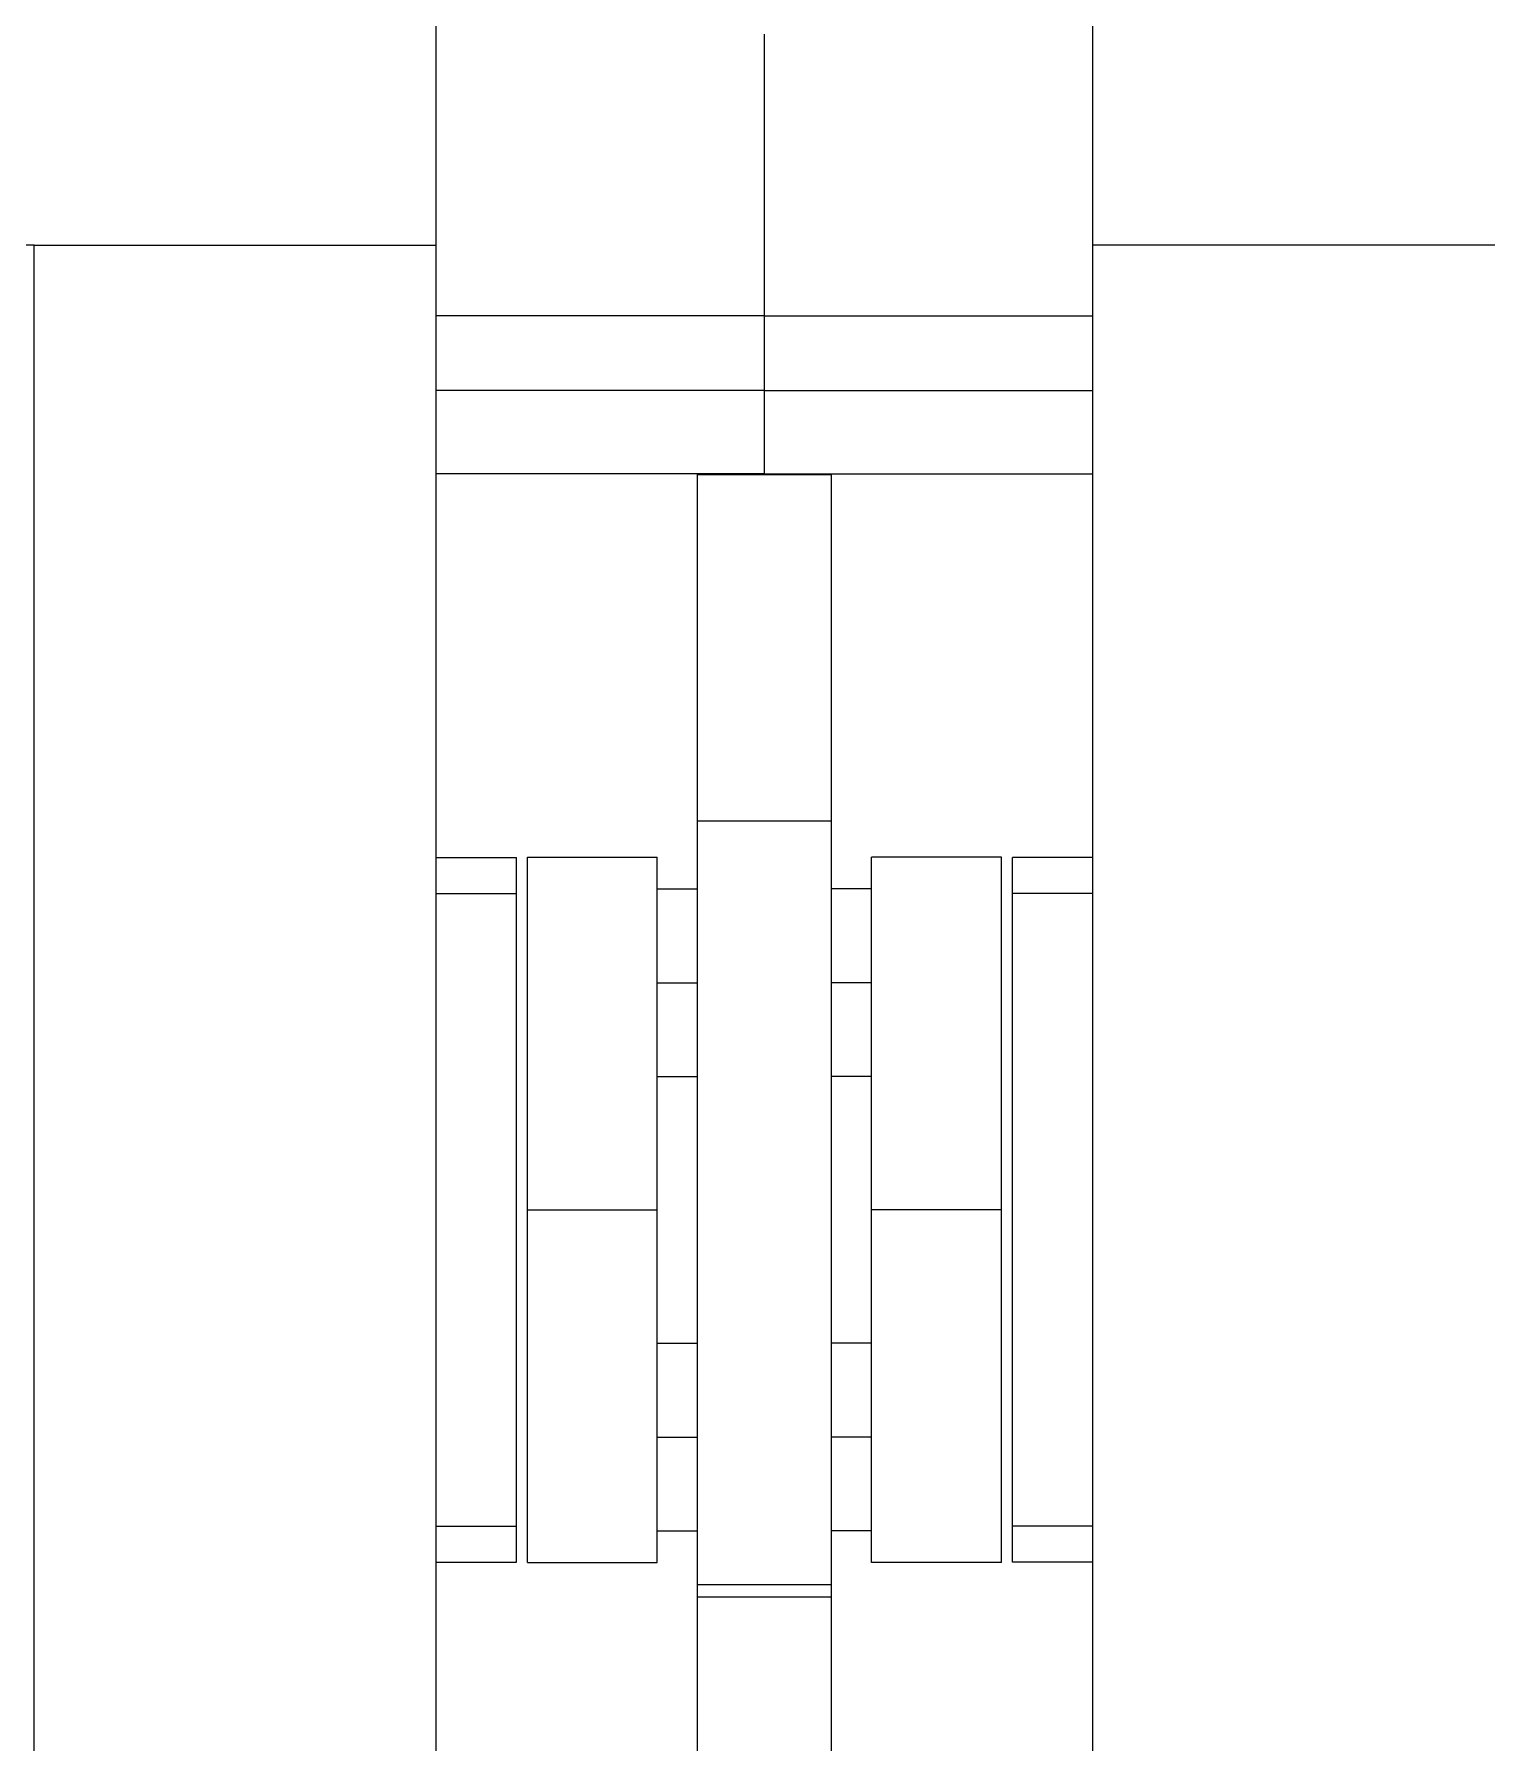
# Model space of a CAD drawing. Header units: millimetres. Extents: x -46169 to 237885, y -84465 to 18123.
# Drawn here: x 115485.2 to 115594.2, y -80615.1 to -80487.6 of the extents above; entities that cross this region are included whole.
import ezdxf

# ---------------------------------------------------------------- set-up
doc = ezdxf.new("R2010")
doc.units = ezdxf.units.MM
doc.header["$MEASUREMENT"] = 0
doc.linetypes.add('Wipeout_Contour', pattern=[1000, 0, -1000])
doc.layers.add('New_A-20-M_Floor_Slab', color=7, linetype='Continuous')
doc.layers.add('New_A-35-M_FFE_Fixed', color=7, linetype='Continuous')
doc.layers.add('New_A-35-M_FFE_Fixed_Pen_No__1', color=7, linetype='Continuous', lineweight=13)

# ---------------------------------------------------------------- blocks, each defined once
blk = doc.blocks.new('Section Elem_7_2', base_point=(64459.15, -84332.61))
at = {"color": 254, "linetype": 'Wipeout_Contour', "lineweight": 0, "ltscale": 2253575.87765251}
blk.add_wipeout([(115534.73, -80520.4), (115515.23, -80520.4), (115515.23, -80549.04), (115521.23, -80549.04), (115521.23, -80601.62), (115515.23, -80601.62), (115515.23, -80615.11), (115534.73, -80615.11), (115534.73, -80599.29), (115531.73, -80599.29), (115531.73, -80601.65), (115522.05, -80601.65), (115522.05, -80549.01), (115531.73, -80549.01), (115531.73, -80551.38), (115534.73, -80551.38)], dxfattribs=at).dxf.layer = 'New_A-20-M_Floor_Slab'
at = {"color": 254, "linetype": 'Wipeout_Contour', "lineweight": 0, "ltscale": 563465.226119}
blk.add_wipeout([(115547.73, -80565.38), (115544.73, -80565.38), (115544.73, -80585.29), (115547.73, -80585.29)], dxfattribs=at).dxf.layer = 'New_A-20-M_Floor_Slab'
at = {"color": 254, "linetype": 'Wipeout_Contour', "lineweight": 0, "ltscale": 2253941.824913142}
blk.add_wipeout([(115544.73, -80520.4), (115544.73, -80551.38), (115547.73, -80551.38), (115547.73, -80549.01), (115557.42, -80549.01), (115557.42, -80601.65), (115547.73, -80601.65), (115547.73, -80599.29), (115544.73, -80599.29), (115544.73, -80615.11), (115564.23, -80615.11), (115564.23, -80601.62), (115558.23, -80601.62), (115558.23, -80549.04), (115564.23, -80549.04), (115564.23, -80520.4)], dxfattribs=at).dxf.layer = 'New_A-20-M_Floor_Slab'
at = {"color": 254, "linetype": 'Wipeout_Contour', "lineweight": 0, "ltscale": 563422.573895}
blk.add_wipeout([(115534.73, -80565.38), (115531.73, -80565.38), (115531.73, -80585.29), (115534.73, -80585.29)], dxfattribs=at).dxf.layer = 'New_A-20-M_Floor_Slab'
blk = doc.blocks.new('Section Elem_14_2', base_point=(64459.15, -84332.61))
at = {"color": 254, "linetype": 'Wipeout_Contour', "lineweight": 0, "ltscale": 704147.606585}
blk.add_wipeout([(115534.73, -80520.48), (115544.73, -80520.48), (115544.73, -80520.4), (115539.73, -80520.4), (115534.73, -80520.4)], dxfattribs=at).dxf.layer = 'New_A-35-M_FFE_Fixed'
at = {"color": 254, "linetype": 'Wipeout_Contour', "lineweight": 0, "ltscale": 563356.275171}
blk.add_wipeout([(115534.73, -80538.96), (115544.73, -80538.96), (115544.73, -80535.1), (115534.73, -80535.1)], dxfattribs=at).dxf.layer = 'New_A-35-M_FFE_Fixed'
at = {"color": 254, "linetype": 'Wipeout_Contour', "lineweight": 0, "ltscale": 563454.894885}
blk.add_wipeout([(115564.23, -80549.56), (115564.23, -80549.04), (115558.23, -80549.04), (115558.23, -80549.56)], dxfattribs=at).dxf.layer = 'New_A-35-M_FFE_Fixed'
at = {"color": 254, "linetype": 'Wipeout_Contour', "lineweight": 0, "ltscale": 563413.374562}
blk.add_wipeout([(115544.73, -80551.91), (115544.73, -80553.43), (115547.73, -80553.43), (115547.73, -80551.91)], dxfattribs=at).dxf.layer = 'New_A-35-M_FFE_Fixed'
at = {"color": 254, "linetype": 'Wipeout_Contour', "lineweight": 0, "ltscale": 704279.783895}
blk.add_wipeout([(115544.73, -80558.38), (115547.73, -80558.38), (115547.73, -80556.72), (115547.73, -80555.7), (115544.73, -80555.7)], dxfattribs=at).dxf.layer = 'New_A-35-M_FFE_Fixed'
at = {"color": 254, "linetype": 'Wipeout_Contour', "lineweight": 0, "ltscale": 563439.492675}
blk.add_wipeout([(115547.73, -80563.33), (115544.73, -80563.33), (115544.73, -80564.84), (115547.73, -80564.84)], dxfattribs=at).dxf.layer = 'New_A-35-M_FFE_Fixed'
at = {"color": 254, "linetype": 'Wipeout_Contour', "lineweight": 0, "ltscale": 563495.294218}
blk.add_wipeout([(115547.73, -80587.34), (115544.73, -80587.34), (115544.73, -80589.61), (115547.73, -80589.61)], dxfattribs=at).dxf.layer = 'New_A-35-M_FFE_Fixed'
at = {"color": 254, "linetype": 'Wipeout_Contour', "lineweight": 0, "ltscale": 563512.750728}
blk.add_wipeout([(115544.73, -80597.24), (115547.73, -80597.24), (115547.73, -80594.97), (115544.73, -80594.97)], dxfattribs=at).dxf.layer = 'New_A-35-M_FFE_Fixed'
at = {"color": 254, "linetype": 'Wipeout_Contour', "lineweight": 0, "ltscale": 563574.000912}
blk.add_wipeout([(115558.23, -80601.62), (115564.23, -80601.62), (115564.23, -80601.11), (115558.23, -80601.11)], dxfattribs=at).dxf.layer = 'New_A-35-M_FFE_Fixed'
at = {"color": 254, "linetype": 'Wipeout_Contour', "lineweight": 0, "ltscale": 563508.993248}
blk.add_wipeout([(115544.73, -80603.32), (115534.73, -80603.32), (115534.73, -80604.23), (115544.73, -80604.23)], dxfattribs=at).dxf.layer = 'New_A-35-M_FFE_Fixed'
at = {"color": 254, "linetype": 'Wipeout_Contour', "lineweight": 0, "ltscale": 563516.423891}
blk.add_wipeout([(115534.73, -80606.1), (115534.73, -80607.94), (115544.73, -80607.94), (115544.73, -80606.1)], dxfattribs=at).dxf.layer = 'New_A-35-M_FFE_Fixed'
at = {"color": 254, "linetype": 'Wipeout_Contour', "lineweight": 0, "ltscale": 563524.688162}
blk.add_wipeout([(115534.73, -80611.52), (115544.73, -80611.52), (115544.73, -80609.75), (115534.73, -80609.75)], dxfattribs=at).dxf.layer = 'New_A-35-M_FFE_Fixed'
at = {"color": 254, "linetype": 'Wipeout_Contour', "lineweight": 0, "ltscale": 563536.510819}
blk.add_wipeout([(115534.73, -80616.64), (115544.73, -80616.64), (115544.73, -80614.96), (115534.73, -80614.96)], dxfattribs=at).dxf.layer = 'New_A-35-M_FFE_Fixed'
at = {"color": 254, "linetype": 'Wipeout_Contour', "lineweight": 0, "ltscale": 563324.395074}
blk.add_wipeout([(115534.73, -80525.7), (115544.73, -80525.7), (115544.73, -80520.48), (115534.73, -80520.48)], dxfattribs=at).dxf.layer = 'New_A-35-M_FFE_Fixed'
at = {"color": 254, "linetype": 'Wipeout_Contour', "lineweight": 0, "ltscale": 563346.742006}
blk.add_wipeout([(115534.73, -80535.1), (115544.73, -80535.1), (115544.73, -80530.63), (115534.73, -80530.63)], dxfattribs=at).dxf.layer = 'New_A-35-M_FFE_Fixed'
at = {"color": 254, "linetype": 'Wipeout_Contour', "lineweight": 0, "ltscale": 563364.295517}
blk.add_wipeout([(115534.73, -80542.11), (115544.73, -80542.11), (115544.73, -80538.96), (115534.73, -80538.96)], dxfattribs=at).dxf.layer = 'New_A-35-M_FFE_Fixed'
at = {"color": 254, "linetype": 'Wipeout_Contour', "lineweight": 0, "ltscale": 563411.029525}
blk.add_wipeout([(115544.73, -80551.38), (115544.73, -80551.91), (115547.73, -80551.91), (115547.73, -80551.38)], dxfattribs=at).dxf.layer = 'New_A-35-M_FFE_Fixed'
at = {"color": 254, "linetype": 'Wipeout_Contour', "lineweight": 0, "ltscale": 563417.707673}
blk.add_wipeout([(115544.73, -80555.7), (115547.73, -80555.7), (115547.73, -80553.43), (115544.73, -80553.43)], dxfattribs=at).dxf.layer = 'New_A-35-M_FFE_Fixed'
at = {"color": 254, "linetype": 'Wipeout_Contour', "lineweight": 0, "ltscale": 563435.159238}
blk.add_wipeout([(115544.73, -80563.33), (115547.73, -80563.33), (115547.73, -80561.05), (115544.73, -80561.05)], dxfattribs=at).dxf.layer = 'New_A-35-M_FFE_Fixed'
at = {"color": 254, "linetype": 'Wipeout_Contour', "lineweight": 0, "ltscale": 704303.364522}
blk.add_wipeout([(115544.73, -80565.38), (115547.73, -80565.38), (115547.73, -80565.26), (115547.73, -80564.84), (115544.73, -80564.84)], dxfattribs=at).dxf.layer = 'New_A-35-M_FFE_Fixed'
at = {"color": 254, "linetype": 'Wipeout_Contour', "lineweight": 0, "ltscale": 563490.95988}
blk.add_wipeout([(115547.73, -80585.82), (115544.73, -80585.82), (115544.73, -80587.34), (115547.73, -80587.34)], dxfattribs=at).dxf.layer = 'New_A-35-M_FFE_Fixed'
at = {"color": 254, "linetype": 'Wipeout_Contour', "lineweight": 0, "ltscale": 704384.927381}
blk.add_wipeout([(115544.73, -80592.29), (115544.73, -80594.97), (115547.73, -80594.97), (115547.73, -80593.94), (115547.73, -80592.29)], dxfattribs=at).dxf.layer = 'New_A-35-M_FFE_Fixed'
at = {"color": 254, "linetype": 'Wipeout_Contour', "lineweight": 0, "ltscale": 704396.919759}
blk.add_wipeout([(115544.73, -80597.24), (115544.73, -80598.75), (115547.73, -80598.75), (115547.73, -80597.72), (115547.73, -80597.24)], dxfattribs=at).dxf.layer = 'New_A-35-M_FFE_Fixed'
at = {"color": 254, "linetype": 'Wipeout_Contour', "lineweight": 0, "ltscale": 563570.941398}
blk.add_wipeout([(115558.23, -80598.94), (115558.23, -80601.11), (115564.23, -80601.11), (115564.23, -80598.94)], dxfattribs=at).dxf.layer = 'New_A-35-M_FFE_Fixed'
at = {"color": 254, "linetype": 'Wipeout_Contour', "lineweight": 0, "ltscale": 563510.868228}
blk.add_wipeout([(115544.73, -80604.96), (115544.73, -80604.23), (115534.73, -80604.23), (115534.73, -80604.96)], dxfattribs=at).dxf.layer = 'New_A-35-M_FFE_Fixed'
at = {"color": 254, "linetype": 'Wipeout_Contour', "lineweight": 0, "ltscale": 563514.089888}
blk.add_wipeout([(115534.73, -80606.1), (115544.73, -80606.1), (115544.73, -80605.9), (115534.73, -80605.9)], dxfattribs=at).dxf.layer = 'New_A-35-M_FFE_Fixed'
at = {"color": 254, "linetype": 'Wipeout_Contour', "lineweight": 0, "ltscale": 563520.594244}
blk.add_wipeout([(115534.73, -80607.94), (115534.73, -80609.75), (115544.73, -80609.75), (115544.73, -80607.94)], dxfattribs=at).dxf.layer = 'New_A-35-M_FFE_Fixed'
at = {"color": 254, "linetype": 'Wipeout_Contour', "lineweight": 0, "ltscale": 563532.646497}
blk.add_wipeout([(115544.73, -80614.96), (115544.73, -80613.26), (115534.73, -80613.26), (115534.73, -80614.96)], dxfattribs=at).dxf.layer = 'New_A-35-M_FFE_Fixed'
at = {"layer": 'New_A-35-M_FFE_Fixed_Pen_No__1', "linetype": 'Continuous'}
blk.add_line((115558.23, -80601.62), (115558.23, -80601.11), dxfattribs=at)
at = {"color": 254, "linetype": 'Wipeout_Contour', "lineweight": 0, "ltscale": 563336.000838}
blk.add_wipeout([(115534.73, -80525.7), (115534.73, -80530.63), (115544.73, -80530.63), (115544.73, -80525.7)], dxfattribs=at).dxf.layer = 'New_A-35-M_FFE_Fixed'
at = {"color": 254, "linetype": 'Wipeout_Contour', "lineweight": 0, "ltscale": 563370.546573}
blk.add_wipeout([(115534.73, -80544.43), (115544.73, -80544.43), (115544.73, -80542.11), (115534.73, -80542.11)], dxfattribs=at).dxf.layer = 'New_A-35-M_FFE_Fixed'
at = {"color": 254, "linetype": 'Wipeout_Contour', "lineweight": 0, "ltscale": 563514.446906}
blk.add_wipeout([(115558.23, -80598.94), (115564.23, -80598.94), (115564.23, -80551.72), (115558.23, -80551.72)], dxfattribs=at).dxf.layer = 'New_A-35-M_FFE_Fixed'
at = {"color": 254, "linetype": 'Wipeout_Contour', "lineweight": 0, "ltscale": 563429.497427}
blk.add_wipeout([(115544.73, -80558.38), (115544.73, -80561.05), (115547.73, -80561.05), (115547.73, -80558.38)], dxfattribs=at).dxf.layer = 'New_A-35-M_FFE_Fixed'
at = {"color": 254, "linetype": 'Wipeout_Contour', "lineweight": 0, "ltscale": 704361.341084}
blk.add_wipeout([(115547.73, -80585.29), (115544.73, -80585.29), (115544.73, -80585.82), (115547.73, -80585.82), (115547.73, -80585.4)], dxfattribs=at).dxf.layer = 'New_A-35-M_FFE_Fixed'
at = {"color": 254, "linetype": 'Wipeout_Contour', "lineweight": 0, "ltscale": 563500.957402}
blk.add_wipeout([(115544.73, -80592.29), (115547.73, -80592.29), (115547.73, -80589.61), (115544.73, -80589.61)], dxfattribs=at).dxf.layer = 'New_A-35-M_FFE_Fixed'
at = {"color": 254, "linetype": 'Wipeout_Contour', "lineweight": 0, "ltscale": 563519.431321}
blk.add_wipeout([(115544.73, -80598.75), (115544.73, -80599.29), (115547.73, -80599.29), (115547.73, -80598.75)], dxfattribs=at).dxf.layer = 'New_A-35-M_FFE_Fixed'
at = {"color": 254, "linetype": 'Wipeout_Contour', "lineweight": 0, "ltscale": 563528.705596}
blk.add_wipeout([(115534.73, -80611.52), (115534.73, -80613.26), (115544.73, -80613.26), (115544.73, -80611.52)], dxfattribs=at).dxf.layer = 'New_A-35-M_FFE_Fixed'
at = {"layer": 'New_A-35-M_FFE_Fixed_Pen_No__1', "linetype": 'Continuous'}
blk.add_line((115558.23, -80601.11), (115558.23, -80598.94), dxfattribs=at)
at = {"color": 254, "linetype": 'Wipeout_Contour', "lineweight": 0, "ltscale": 563374.828432}
blk.add_wipeout([(115534.73, -80545.85), (115544.73, -80545.85), (115544.73, -80544.43), (115534.73, -80544.43)], dxfattribs=at).dxf.layer = 'New_A-35-M_FFE_Fixed'
at = {"color": 254, "linetype": 'Wipeout_Contour', "lineweight": 0, "ltscale": 563457.953134}
blk.add_wipeout([(115558.23, -80551.72), (115564.23, -80551.72), (115564.23, -80549.56), (115558.23, -80549.56)], dxfattribs=at).dxf.layer = 'New_A-35-M_FFE_Fixed'
at = {"color": 254, "linetype": 'Wipeout_Contour', "lineweight": 0, "ltscale": 563403.272889}
blk.add_wipeout([(115534.73, -80561.63), (115544.73, -80561.63), (115544.73, -80553.51), (115534.73, -80553.51)], dxfattribs=at).dxf.layer = 'New_A-35-M_FFE_Fixed'
at = {"color": 254, "linetype": 'Wipeout_Contour', "lineweight": 0, "ltscale": 563518.852363}
blk.add_wipeout([(115547.73, -80593.94), (115557.42, -80593.94), (115557.42, -80585.4), (115547.73, -80585.4)], dxfattribs=at).dxf.layer = 'New_A-35-M_FFE_Fixed'
at = {"color": 254, "linetype": 'Wipeout_Contour', "lineweight": 0, "ltscale": 563489.198581}
blk.add_wipeout([(115534.73, -80598.86), (115544.73, -80598.86), (115544.73, -80591.39), (115534.73, -80591.39)], dxfattribs=at).dxf.layer = 'New_A-35-M_FFE_Fixed'
at = {"layer": 'New_A-35-M_FFE_Fixed_Pen_No__1', "linetype": 'Continuous'}
for p, q in [((115558.23, -80549.56), (115558.23, -80549.04)), ((115558.23, -80551.72), (115558.23, -80549.56)), ((115558.23, -80598.94), (115558.23, -80551.72)), ((115547.73, -80592.29), (115544.73, -80592.29))]:
    blk.add_line(p, q, dxfattribs=at)
at = {"color": 254, "linetype": 'Wipeout_Contour', "lineweight": 0, "ltscale": 563573.554847}
blk.add_wipeout([(115564.23, -80503.33), (115564.23, -80647.33), (115594.23, -80647.33), (115594.23, -80503.33)], dxfattribs=at).dxf.layer = 'New_A-35-M_FFE_Fixed'
at = {"color": 254, "linetype": 'Wipeout_Contour', "lineweight": 0, "ltscale": 563377.004152}
blk.add_wipeout([(115534.73, -80546.33), (115544.73, -80546.33), (115544.73, -80545.85), (115534.73, -80545.85)], dxfattribs=at).dxf.layer = 'New_A-35-M_FFE_Fixed'
at = {"color": 254, "linetype": 'Wipeout_Contour', "lineweight": 0, "ltscale": 563497.560786}
blk.add_wipeout([(115547.73, -80575.33), (115547.73, -80585.4), (115557.42, -80585.4), (115557.42, -80575.33)], dxfattribs=at).dxf.layer = 'New_A-35-M_FFE_Fixed'
at = {"color": 254, "linetype": 'Wipeout_Contour', "lineweight": 0, "ltscale": 563469.752906}
blk.add_wipeout([(115544.73, -80591.39), (115544.73, -80581.87), (115534.73, -80581.87), (115534.73, -80591.39)], dxfattribs=at).dxf.layer = 'New_A-35-M_FFE_Fixed'
at = {"color": 254, "linetype": 'Wipeout_Contour', "lineweight": 0, "ltscale": 563535.149298}
blk.add_wipeout([(115557.42, -80593.94), (115547.73, -80593.94), (115547.73, -80599.65), (115557.42, -80599.65)], dxfattribs=at).dxf.layer = 'New_A-35-M_FFE_Fixed'
at = {"color": 254, "linetype": 'Wipeout_Contour', "lineweight": 0, "ltscale": 563502.84897}
blk.add_wipeout([(115544.73, -80598.86), (115534.73, -80598.86), (115534.73, -80603.32), (115544.73, -80603.32)], dxfattribs=at).dxf.layer = 'New_A-35-M_FFE_Fixed'
at = {"layer": 'New_A-35-M_FFE_Fixed_Pen_No__1', "linetype": 'Continuous'}
for p, q in [((115564.23, -80549.04), (115558.23, -80549.04)), ((115564.23, -80551.72), (115558.23, -80551.72)), ((115547.73, -80585.29), (115544.73, -80585.29)), ((115547.73, -80593.94), (115547.73, -80585.4)), ((115557.42, -80593.94), (115557.42, -80585.4)), ((115564.23, -80598.94), (115558.23, -80598.94)), ((115564.23, -80601.62), (115558.23, -80601.62))]:
    blk.add_line(p, q, dxfattribs=at)
at = {"color": 254, "linetype": 'Wipeout_Contour', "lineweight": 0, "ltscale": 846095.710026}
blk.add_wipeout([(116065.23, -80346.96), (115564.23, -80346.96), (115564.23, -80503.33), (115594.23, -80503.33), (116035.23, -80503.33), (116065.23, -80503.33)], dxfattribs=at).dxf.layer = 'New_A-35-M_FFE_Fixed'
at = {"color": 254, "linetype": 'Wipeout_Contour', "lineweight": 0, "ltscale": 563336.933492}
blk.add_wipeout([(115539.73, -80511.45), (115564.23, -80511.45), (115564.23, -80510.54), (115539.73, -80510.54)], dxfattribs=at).dxf.layer = 'New_A-35-M_FFE_Fixed'
at = {"color": 254, "linetype": 'Wipeout_Contour', "lineweight": 0, "ltscale": 563351.330242}
blk.add_wipeout([(115539.73, -80520.4), (115564.23, -80520.4), (115564.23, -80514.18), (115539.73, -80514.18)], dxfattribs=at).dxf.layer = 'New_A-35-M_FFE_Fixed'
at = {"color": 254, "linetype": 'Wipeout_Contour', "lineweight": 0, "ltscale": 563379.674375}
blk.add_wipeout([(115534.73, -80548.19), (115544.73, -80548.19), (115544.73, -80546.33), (115534.73, -80546.33)], dxfattribs=at).dxf.layer = 'New_A-35-M_FFE_Fixed'
at = {"color": 254, "linetype": 'Wipeout_Contour', "lineweight": 0, "ltscale": 563474.516735}
blk.add_wipeout([(115547.73, -80575.33), (115557.42, -80575.33), (115557.42, -80565.26), (115547.73, -80565.26)], dxfattribs=at).dxf.layer = 'New_A-35-M_FFE_Fixed'
at = {"color": 254, "linetype": 'Wipeout_Contour', "lineweight": 0, "ltscale": 563447.000804}
blk.add_wipeout([(115534.73, -80581.87), (115544.73, -80581.87), (115544.73, -80571.51), (115534.73, -80571.51)], dxfattribs=at).dxf.layer = 'New_A-35-M_FFE_Fixed'
at = {"color": 254, "linetype": 'Wipeout_Contour', "lineweight": 0, "ltscale": 563543.969518}
blk.add_wipeout([(115557.42, -80599.65), (115547.73, -80599.65), (115547.73, -80601.65), (115557.42, -80601.65)], dxfattribs=at).dxf.layer = 'New_A-35-M_FFE_Fixed'
at = {"layer": 'New_A-35-M_FFE_Fixed_Pen_No__1', "linetype": 'Continuous'}
for p, q in [((115539.73, -80520.4), (115564.23, -80520.4)), ((115557.42, -80575.33), (115547.73, -80575.33)), ((115547.73, -80585.4), (115547.73, -80575.33)), ((115557.42, -80585.4), (115557.42, -80575.33)), ((115547.73, -80599.65), (115547.73, -80593.94)), ((115557.42, -80599.65), (115557.42, -80593.94)), ((115547.73, -80599.29), (115544.73, -80599.29)), ((115547.73, -80601.65), (115547.73, -80599.65)), ((115557.42, -80601.65), (115557.42, -80599.65)), ((115557.42, -80601.65), (115547.73, -80601.65))]:
    blk.add_line(p, q, dxfattribs=at)
at = {"color": 254, "linetype": 'Wipeout_Contour', "lineweight": 0, "ltscale": 563291.454109}
blk.add_wipeout([(115539.73, -80487.59), (115539.73, -80494.61), (115564.23, -80494.61), (115564.23, -80487.59)], dxfattribs=at).dxf.layer = 'New_A-35-M_FFE_Fixed'
at = {"color": 254, "linetype": 'Wipeout_Contour', "lineweight": 0, "ltscale": 563343.956539}
blk.add_wipeout([(115539.73, -80514.18), (115564.23, -80514.18), (115564.23, -80513.95), (115539.73, -80513.95)], dxfattribs=at).dxf.layer = 'New_A-35-M_FFE_Fixed'
at = {"color": 254, "linetype": 'Wipeout_Contour', "lineweight": 0, "ltscale": 563387.890749}
blk.add_wipeout([(115534.73, -80553.51), (115544.73, -80553.51), (115544.73, -80548.19), (115534.73, -80548.19)], dxfattribs=at).dxf.layer = 'New_A-35-M_FFE_Fixed'
at = {"color": 254, "linetype": 'Wipeout_Contour', "lineweight": 0, "ltscale": 563453.228458}
blk.add_wipeout([(115547.73, -80565.26), (115557.42, -80565.26), (115557.42, -80556.72), (115547.73, -80556.72)], dxfattribs=at).dxf.layer = 'New_A-35-M_FFE_Fixed'
at = {"color": 254, "linetype": 'Wipeout_Contour', "lineweight": 0, "ltscale": 563423.853703}
blk.add_wipeout([(115544.73, -80571.51), (115544.73, -80561.63), (115534.73, -80561.63), (115534.73, -80571.51)], dxfattribs=at).dxf.layer = 'New_A-35-M_FFE_Fixed'
at = {"layer": 'New_A-35-M_FFE_Fixed_Pen_No__1', "linetype": 'Continuous'}
for p, q in [((115547.73, -80558.38), (115544.73, -80558.38)), ((115547.73, -80565.38), (115544.73, -80565.38)), ((115547.73, -80575.33), (115547.73, -80565.26)), ((115557.42, -80575.33), (115557.42, -80565.26))]:
    blk.add_line(p, q, dxfattribs=at)
at = {"color": 254, "linetype": 'Wipeout_Contour', "lineweight": 0, "ltscale": 563307.4977}
blk.add_wipeout([(115539.73, -80494.61), (115539.73, -80501.63), (115564.23, -80501.63), (115564.23, -80494.61)], dxfattribs=at).dxf.layer = 'New_A-35-M_FFE_Fixed'
at = {"color": 254, "linetype": 'Wipeout_Contour', "lineweight": 0, "ltscale": 563342.123003}
blk.add_wipeout([(115539.73, -80513.55), (115564.23, -80513.55), (115564.23, -80512.98), (115539.73, -80512.98)], dxfattribs=at).dxf.layer = 'New_A-35-M_FFE_Fixed'
at = {"color": 254, "linetype": 'Wipeout_Contour', "lineweight": 0, "ltscale": 563436.936185}
blk.add_wipeout([(115547.73, -80556.72), (115557.42, -80556.72), (115557.42, -80551.02), (115547.73, -80551.02)], dxfattribs=at).dxf.layer = 'New_A-35-M_FFE_Fixed'
at = {"layer": 'New_A-35-M_FFE_Fixed_Pen_No__1', "linetype": 'Continuous'}
for p, q in [((115547.73, -80565.26), (115547.73, -80556.72)), ((115557.42, -80565.26), (115557.42, -80556.72))]:
    blk.add_line(p, q, dxfattribs=at)
at = {"color": 254, "linetype": 'Wipeout_Contour', "lineweight": 0, "ltscale": 563323.502689}
blk.add_wipeout([(115564.23, -80501.63), (115539.73, -80501.63), (115539.73, -80508.61), (115564.23, -80508.61)], dxfattribs=at).dxf.layer = 'New_A-35-M_FFE_Fixed'
at = {"color": 254, "linetype": 'Wipeout_Contour', "lineweight": 0, "ltscale": 563340.663852}
blk.add_wipeout([(115539.73, -80512.98), (115564.23, -80512.98), (115564.23, -80512.27), (115539.73, -80512.27)], dxfattribs=at).dxf.layer = 'New_A-35-M_FFE_Fixed'
at = {"color": 254, "linetype": 'Wipeout_Contour', "lineweight": 0, "ltscale": 563428.119252}
blk.add_wipeout([(115547.73, -80549.01), (115547.73, -80551.02), (115557.42, -80551.02), (115557.42, -80549.01)], dxfattribs=at).dxf.layer = 'New_A-35-M_FFE_Fixed'
at = {"layer": 'New_A-35-M_FFE_Fixed_Pen_No__1', "linetype": 'Continuous'}
for p, q in [((115564.23, -80503.33), (115564.23, -80346.96)), ((115594.23, -80503.33), (115564.23, -80503.33)), ((115547.73, -80551.02), (115547.73, -80549.01)), ((115557.42, -80549.01), (115547.73, -80549.01)), ((115557.42, -80551.02), (115557.42, -80549.01)), ((115547.73, -80556.72), (115547.73, -80551.02)), ((115557.42, -80556.72), (115557.42, -80551.02)), ((115547.73, -80551.38), (115544.73, -80551.38))]:
    blk.add_line(p, q, dxfattribs=at)
at = {"color": 254, "linetype": 'Wipeout_Contour', "lineweight": 0, "ltscale": 563332.600137}
blk.add_wipeout([(115539.73, -80508.61), (115539.73, -80509.58), (115564.23, -80509.58), (115564.23, -80508.61)], dxfattribs=at).dxf.layer = 'New_A-35-M_FFE_Fixed'
at = {"color": 254, "linetype": 'Wipeout_Contour', "lineweight": 0, "ltscale": 563338.912021}
blk.add_wipeout([(115539.73, -80512.27), (115564.23, -80512.27), (115564.23, -80511.45), (115539.73, -80511.45)], dxfattribs=at).dxf.layer = 'New_A-35-M_FFE_Fixed'
at = {"color": 254, "linetype": 'Wipeout_Contour', "lineweight": 0, "ltscale": 563343.23452}
blk.add_wipeout([(115539.73, -80513.55), (115539.73, -80513.95), (115564.23, -80513.95), (115564.23, -80513.55)], dxfattribs=at).dxf.layer = 'New_A-35-M_FFE_Fixed'
at = {"layer": 'New_A-35-M_FFE_Fixed_Pen_No__1', "linetype": 'Continuous'}
for p, q in [((115539.73, -80508.61), (115564.23, -80508.61)), ((115539.73, -80514.18), (115564.23, -80514.18))]:
    blk.add_line(p, q, dxfattribs=at)
at = {"color": 254, "linetype": 'Wipeout_Contour', "lineweight": 0, "ltscale": 563334.802783}
blk.add_wipeout([(115539.73, -80510.54), (115564.23, -80510.54), (115564.23, -80509.58), (115539.73, -80509.58)], dxfattribs=at).dxf.layer = 'New_A-35-M_FFE_Fixed'
at = {"layer": 'New_A-35-M_FFE_Fixed_Pen_No__1', "linetype": 'Continuous'}
blk.add_line((115564.23, -80647.33), (115564.23, -80503.33), dxfattribs=at)
blk = doc.blocks.new('Section Elem_15_2', base_point=(64459.15, -84332.61))
at = {"layer": 'New_A-35-M_FFE_Fixed_Pen_No__1', "linetype": 'Continuous'}
for p, q in [((115544.73, -80520.48), (115544.73, -80520.4)), ((115544.73, -80525.7), (115544.73, -80520.48)), ((115534.73, -80530.63), (115534.73, -80525.7)), ((115544.73, -80530.63), (115544.73, -80525.7)), ((115534.73, -80535.1), (115534.73, -80530.63)), ((115544.73, -80535.1), (115544.73, -80530.63)), ((115534.73, -80538.96), (115534.73, -80535.1)), ((115544.73, -80538.96), (115544.73, -80535.1)), ((115534.73, -80542.11), (115534.73, -80538.96)), ((115544.73, -80542.11), (115544.73, -80538.96)), ((115534.73, -80544.43), (115534.73, -80542.11)), ((115544.73, -80544.43), (115544.73, -80542.11)), ((115534.73, -80545.85), (115534.73, -80544.43)), ((115544.73, -80545.85), (115544.73, -80544.43)), ((115534.73, -80546.33), (115534.73, -80545.85)), ((115544.73, -80546.33), (115544.73, -80545.85)), ((115544.73, -80546.33), (115534.73, -80546.33)), ((115534.73, -80548.19), (115534.73, -80546.33)), ((115544.73, -80548.19), (115544.73, -80546.33)), ((115544.73, -80553.51), (115544.73, -80548.19)), ((115544.73, -80561.63), (115544.73, -80553.51)), ((115544.73, -80571.51), (115544.73, -80561.63)), ((115534.73, -80581.87), (115534.73, -80571.51)), ((115544.73, -80581.87), (115544.73, -80571.51)), ((115544.73, -80591.39), (115544.73, -80581.87)), ((115544.73, -80598.86), (115544.73, -80591.39)), ((115544.73, -80603.32), (115544.73, -80598.86)), ((115544.73, -80603.32), (115534.73, -80603.32)), ((115534.73, -80604.23), (115534.73, -80603.32)), ((115544.73, -80604.23), (115544.73, -80603.32)), ((115544.73, -80604.23), (115534.73, -80604.23)), ((115534.73, -80609.75), (115534.73, -80607.94)), ((115544.73, -80609.75), (115544.73, -80607.94)), ((115534.73, -80611.52), (115534.73, -80609.75)), ((115544.73, -80611.52), (115544.73, -80609.75)), ((115534.73, -80613.26), (115534.73, -80611.52)), ((115544.73, -80613.26), (115544.73, -80611.52)), ((115534.73, -80614.96), (115534.73, -80613.26)), ((115544.73, -80614.96), (115544.73, -80613.26)), ((115534.73, -80616.64), (115534.73, -80614.96)), ((115544.73, -80616.64), (115544.73, -80614.96))]:
    blk.add_line(p, q, dxfattribs=at)
at = {"color": 254, "linetype": 'Wipeout_Contour', "lineweight": 0, "ltscale": 563313.798991}
blk.add_wipeout([(115515.23, -80549.56), (115521.23, -80549.56), (115521.23, -80549.04), (115515.23, -80549.04)], dxfattribs=at).dxf.layer = 'New_A-35-M_FFE_Fixed'
at = {"color": 254, "linetype": 'Wipeout_Contour', "lineweight": 0, "ltscale": 563370.718288}
blk.add_wipeout([(115531.73, -80551.91), (115531.73, -80553.43), (115534.73, -80553.43), (115534.73, -80551.91)], dxfattribs=at).dxf.layer = 'New_A-35-M_FFE_Fixed'
at = {"color": 254, "linetype": 'Wipeout_Contour', "lineweight": 0, "ltscale": 563380.713736}
blk.add_wipeout([(115531.73, -80555.7), (115531.73, -80558.38), (115534.73, -80558.38), (115534.73, -80555.7)], dxfattribs=at).dxf.layer = 'New_A-35-M_FFE_Fixed'
at = {"color": 254, "linetype": 'Wipeout_Contour', "lineweight": 0, "ltscale": 563396.838379}
blk.add_wipeout([(115531.73, -80563.33), (115531.73, -80564.84), (115534.73, -80564.84), (115534.73, -80563.33)], dxfattribs=at).dxf.layer = 'New_A-35-M_FFE_Fixed'
at = {"color": 254, "linetype": 'Wipeout_Contour', "lineweight": 0, "ltscale": 563452.644146}
blk.add_wipeout([(115531.73, -80587.34), (115531.73, -80589.61), (115534.73, -80589.61), (115534.73, -80587.34)], dxfattribs=at).dxf.layer = 'New_A-35-M_FFE_Fixed'
at = {"color": 254, "linetype": 'Wipeout_Contour', "lineweight": 0, "ltscale": 563470.101977}
blk.add_wipeout([(115531.73, -80594.97), (115531.73, -80597.24), (115534.73, -80597.24), (115534.73, -80594.97)], dxfattribs=at).dxf.layer = 'New_A-35-M_FFE_Fixed'
at = {"color": 254, "linetype": 'Wipeout_Contour', "lineweight": 0, "ltscale": 563432.934845}
blk.add_wipeout([(115521.23, -80601.62), (115521.23, -80601.11), (115515.23, -80601.11), (115515.23, -80601.62)], dxfattribs=at).dxf.layer = 'New_A-35-M_FFE_Fixed'
at = {"color": 254, "linetype": 'Wipeout_Contour', "lineweight": 0, "ltscale": 563512.78118}
blk.add_wipeout([(115544.73, -80605.9), (115544.73, -80604.96), (115534.73, -80604.96), (115534.73, -80605.9)], dxfattribs=at).dxf.layer = 'New_A-35-M_FFE_Fixed'
at = {"layer": 'New_A-35-M_FFE_Fixed_Pen_No__1', "linetype": 'Continuous'}
for p, q in [((115534.73, -80606.1), (115534.73, -80604.23)), ((115544.73, -80606.1), (115544.73, -80604.23)), ((115534.73, -80607.94), (115534.73, -80606.1)), ((115544.73, -80607.94), (115544.73, -80606.1))]:
    blk.add_line(p, q, dxfattribs=at)
at = {"color": 254, "linetype": 'Wipeout_Contour', "lineweight": 0, "ltscale": 563368.373074}
blk.add_wipeout([(115531.73, -80551.91), (115534.73, -80551.91), (115534.73, -80551.38), (115531.73, -80551.38)], dxfattribs=at).dxf.layer = 'New_A-35-M_FFE_Fixed'
at = {"color": 254, "linetype": 'Wipeout_Contour', "lineweight": 0, "ltscale": 704218.772709}
blk.add_wipeout([(115531.73, -80553.43), (115531.73, -80555.7), (115534.73, -80555.7), (115534.73, -80553.51), (115534.73, -80553.43)], dxfattribs=at).dxf.layer = 'New_A-35-M_FFE_Fixed'
at = {"color": 254, "linetype": 'Wipeout_Contour', "lineweight": 0, "ltscale": 704240.993232}
blk.add_wipeout([(115531.73, -80563.33), (115534.73, -80563.33), (115534.73, -80561.63), (115534.73, -80561.05), (115531.73, -80561.05)], dxfattribs=at).dxf.layer = 'New_A-35-M_FFE_Fixed'
at = {"color": 254, "linetype": 'Wipeout_Contour', "lineweight": 0, "ltscale": 563399.183821}
blk.add_wipeout([(115531.73, -80564.84), (115531.73, -80565.38), (115534.73, -80565.38), (115534.73, -80564.84)], dxfattribs=at).dxf.layer = 'New_A-35-M_FFE_Fixed'
at = {"color": 254, "linetype": 'Wipeout_Contour', "lineweight": 0, "ltscale": 563448.309479}
blk.add_wipeout([(115531.73, -80587.34), (115534.73, -80587.34), (115534.73, -80585.82), (115531.73, -80585.82)], dxfattribs=at).dxf.layer = 'New_A-35-M_FFE_Fixed'
at = {"color": 254, "linetype": 'Wipeout_Contour', "lineweight": 0, "ltscale": 563464.438134}
blk.add_wipeout([(115531.73, -80594.97), (115534.73, -80594.97), (115534.73, -80592.29), (115531.73, -80592.29)], dxfattribs=at).dxf.layer = 'New_A-35-M_FFE_Fixed'
at = {"color": 254, "linetype": 'Wipeout_Contour', "lineweight": 0, "ltscale": 563474.43697}
blk.add_wipeout([(115531.73, -80597.24), (115531.73, -80598.75), (115534.73, -80598.75), (115534.73, -80597.24)], dxfattribs=at).dxf.layer = 'New_A-35-M_FFE_Fixed'
at = {"color": 254, "linetype": 'Wipeout_Contour', "lineweight": 0, "ltscale": 563429.874565}
blk.add_wipeout([(115515.23, -80598.94), (115515.23, -80601.11), (115521.23, -80601.11), (115521.23, -80598.94)], dxfattribs=at).dxf.layer = 'New_A-35-M_FFE_Fixed'
at = {"layer": 'New_A-35-M_FFE_Fixed_Pen_No__1', "linetype": 'Continuous'}
for p, q in [((115534.73, -80553.51), (115534.73, -80548.19)), ((115521.23, -80601.62), (115521.23, -80601.11))]:
    blk.add_line(p, q, dxfattribs=at)
at = {"color": 254, "linetype": 'Wipeout_Contour', "lineweight": 0, "ltscale": 563373.365925}
blk.add_wipeout([(115521.23, -80598.94), (115521.23, -80551.72), (115515.23, -80551.72), (115515.23, -80598.94)], dxfattribs=at).dxf.layer = 'New_A-35-M_FFE_Fixed'
at = {"color": 254, "linetype": 'Wipeout_Contour', "lineweight": 0, "ltscale": 563386.842375}
blk.add_wipeout([(115531.73, -80558.38), (115531.73, -80561.05), (115534.73, -80561.05), (115534.73, -80558.38)], dxfattribs=at).dxf.layer = 'New_A-35-M_FFE_Fixed'
at = {"color": 254, "linetype": 'Wipeout_Contour', "lineweight": 0, "ltscale": 563445.963601}
blk.add_wipeout([(115531.73, -80585.82), (115534.73, -80585.82), (115534.73, -80585.29), (115531.73, -80585.29)], dxfattribs=at).dxf.layer = 'New_A-35-M_FFE_Fixed'
at = {"color": 254, "linetype": 'Wipeout_Contour', "lineweight": 0, "ltscale": 704324.054548}
blk.add_wipeout([(115531.73, -80592.29), (115534.73, -80592.29), (115534.73, -80591.39), (115534.73, -80589.61), (115531.73, -80589.61)], dxfattribs=at).dxf.layer = 'New_A-35-M_FFE_Fixed'
at = {"color": 254, "linetype": 'Wipeout_Contour', "lineweight": 0, "ltscale": 704346.539351}
blk.add_wipeout([(115531.73, -80598.75), (115531.73, -80599.29), (115534.73, -80599.29), (115534.73, -80598.86), (115534.73, -80598.75)], dxfattribs=at).dxf.layer = 'New_A-35-M_FFE_Fixed'
at = {"layer": 'New_A-35-M_FFE_Fixed_Pen_No__1', "linetype": 'Continuous'}
for p, q in [((115534.73, -80561.63), (115534.73, -80553.51)), ((115534.73, -80571.51), (115534.73, -80561.63)), ((115534.73, -80591.39), (115534.73, -80581.87)), ((115534.73, -80598.86), (115534.73, -80591.39)), ((115521.23, -80601.11), (115521.23, -80598.94)), ((115534.73, -80603.32), (115534.73, -80598.86))]:
    blk.add_line(p, q, dxfattribs=at)
at = {"color": 254, "linetype": 'Wipeout_Contour', "lineweight": 0, "ltscale": 563316.858006}
blk.add_wipeout([(115515.23, -80551.72), (115521.23, -80551.72), (115521.23, -80549.56), (115515.23, -80549.56)], dxfattribs=at).dxf.layer = 'New_A-35-M_FFE_Fixed'
at = {"color": 254, "linetype": 'Wipeout_Contour', "lineweight": 0, "ltscale": 563434.580042}
blk.add_wipeout([(115531.73, -80593.94), (115531.73, -80585.4), (115522.05, -80585.4), (115522.05, -80593.94)], dxfattribs=at).dxf.layer = 'New_A-35-M_FFE_Fixed'
at = {"layer": 'New_A-35-M_FFE_Fixed_Pen_No__1', "linetype": 'Continuous'}
for p, q in [((115521.23, -80549.56), (115521.23, -80549.04)), ((115521.23, -80551.72), (115521.23, -80549.56)), ((115521.23, -80598.94), (115521.23, -80551.72)), ((115531.73, -80592.29), (115534.73, -80592.29))]:
    blk.add_line(p, q, dxfattribs=at)
at = {"color": 254, "linetype": 'Wipeout_Contour', "lineweight": 0, "ltscale": 563314.359385}
blk.add_wipeout([(115515.23, -80503.33), (115485.23, -80503.33), (115485.23, -80647.33), (115515.23, -80647.33)], dxfattribs=at).dxf.layer = 'New_A-35-M_FFE_Fixed'
at = {"color": 254, "linetype": 'Wipeout_Contour', "lineweight": 0, "ltscale": 563413.285281}
blk.add_wipeout([(115531.73, -80575.33), (115522.05, -80575.33), (115522.05, -80585.4), (115531.73, -80585.4)], dxfattribs=at).dxf.layer = 'New_A-35-M_FFE_Fixed'
at = {"color": 254, "linetype": 'Wipeout_Contour', "lineweight": 0, "ltscale": 563450.879415}
blk.add_wipeout([(115531.73, -80593.94), (115522.05, -80593.94), (115522.05, -80599.65), (115531.73, -80599.65)], dxfattribs=at).dxf.layer = 'New_A-35-M_FFE_Fixed'
at = {"layer": 'New_A-35-M_FFE_Fixed_Pen_No__1', "linetype": 'Continuous'}
for p, q in [((115515.23, -80549.04), (115521.23, -80549.04)), ((115515.23, -80551.72), (115521.23, -80551.72)), ((115522.05, -80593.94), (115522.05, -80585.4)), ((115531.73, -80585.29), (115534.73, -80585.29)), ((115531.73, -80593.94), (115531.73, -80585.4)), ((115515.23, -80598.94), (115521.23, -80598.94)), ((115515.23, -80601.62), (115521.23, -80601.62))]:
    blk.add_line(p, q, dxfattribs=at)
at = {"color": 254, "linetype": 'Wipeout_Contour', "lineweight": 0, "ltscale": 562198.362242}
blk.add_wipeout([(115014.23, -80346.96), (115014.23, -80503.33), (115515.23, -80503.33), (115515.23, -80346.96)], dxfattribs=at).dxf.layer = 'New_A-35-M_FFE_Fixed'
at = {"color": 254, "linetype": 'Wipeout_Contour', "lineweight": 0, "ltscale": 563256.52923}
blk.add_wipeout([(115515.23, -80511.45), (115539.73, -80511.45), (115539.73, -80510.54), (115515.23, -80510.54)], dxfattribs=at).dxf.layer = 'New_A-35-M_FFE_Fixed'
at = {"color": 254, "linetype": 'Wipeout_Contour', "lineweight": 0, "ltscale": 563270.928015}
blk.add_wipeout([(115539.73, -80514.18), (115515.23, -80514.18), (115515.23, -80520.4), (115539.73, -80520.4)], dxfattribs=at).dxf.layer = 'New_A-35-M_FFE_Fixed'
at = {"color": 254, "linetype": 'Wipeout_Contour', "lineweight": 0, "ltscale": 563390.237783}
blk.add_wipeout([(115531.73, -80575.33), (115531.73, -80565.26), (115522.05, -80565.26), (115522.05, -80575.33)], dxfattribs=at).dxf.layer = 'New_A-35-M_FFE_Fixed'
at = {"color": 254, "linetype": 'Wipeout_Contour', "lineweight": 0, "ltscale": 563459.700954}
blk.add_wipeout([(115531.73, -80599.65), (115522.05, -80599.65), (115522.05, -80601.65), (115531.73, -80601.65)], dxfattribs=at).dxf.layer = 'New_A-35-M_FFE_Fixed'
at = {"layer": 'New_A-35-M_FFE_Fixed_Pen_No__1', "linetype": 'Continuous'}
for p, q in [((115485.23, -80503.33), (115044.23, -80503.33)), ((115485.23, -80647.33), (115485.23, -80503.33)), ((115539.73, -80520.4), (115515.23, -80520.4)), ((115534.73, -80520.48), (115534.73, -80520.4)), ((115544.73, -80520.48), (115534.73, -80520.48)), ((115534.73, -80525.7), (115534.73, -80520.48)), ((115522.05, -80575.33), (115531.73, -80575.33)), ((115522.05, -80585.4), (115522.05, -80575.33)), ((115531.73, -80585.4), (115531.73, -80575.33)), ((115522.05, -80599.65), (115522.05, -80593.94)), ((115531.73, -80599.65), (115531.73, -80593.94)), ((115531.73, -80599.29), (115534.73, -80599.29)), ((115522.05, -80601.65), (115522.05, -80599.65)), ((115531.73, -80601.65), (115531.73, -80599.65)), ((115522.05, -80601.65), (115531.73, -80601.65))]:
    blk.add_line(p, q, dxfattribs=at)
at = {"color": 254, "linetype": 'Wipeout_Contour', "lineweight": 0, "ltscale": 563211.043327}
blk.add_wipeout([(115539.73, -80487.59), (115515.23, -80487.59), (115515.23, -80494.61), (115539.73, -80494.61)], dxfattribs=at).dxf.layer = 'New_A-35-M_FFE_Fixed'
at = {"color": 254, "linetype": 'Wipeout_Contour', "lineweight": 0, "ltscale": 563263.553282}
blk.add_wipeout([(115515.23, -80514.18), (115539.73, -80514.18), (115539.73, -80513.95), (115515.23, -80513.95)], dxfattribs=at).dxf.layer = 'New_A-35-M_FFE_Fixed'
at = {"color": 254, "linetype": 'Wipeout_Contour', "lineweight": 0, "ltscale": 563368.946321}
blk.add_wipeout([(115531.73, -80565.26), (115531.73, -80556.72), (115522.05, -80556.72), (115522.05, -80565.26)], dxfattribs=at).dxf.layer = 'New_A-35-M_FFE_Fixed'
at = {"layer": 'New_A-35-M_FFE_Fixed_Pen_No__1', "linetype": 'Continuous'}
for p, q in [((115531.73, -80558.38), (115534.73, -80558.38)), ((115522.05, -80575.33), (115522.05, -80565.26)), ((115531.73, -80575.33), (115531.73, -80565.26)), ((115531.73, -80565.38), (115534.73, -80565.38))]:
    blk.add_line(p, q, dxfattribs=at)
at = {"color": 254, "linetype": 'Wipeout_Contour', "lineweight": 0, "ltscale": 563227.089235}
blk.add_wipeout([(115539.73, -80494.61), (115515.23, -80494.61), (115515.23, -80501.63), (115539.73, -80501.63)], dxfattribs=at).dxf.layer = 'New_A-35-M_FFE_Fixed'
at = {"color": 254, "linetype": 'Wipeout_Contour', "lineweight": 0, "ltscale": 563261.719448}
blk.add_wipeout([(115515.23, -80513.55), (115539.73, -80513.55), (115539.73, -80512.98), (115515.23, -80512.98)], dxfattribs=at).dxf.layer = 'New_A-35-M_FFE_Fixed'
at = {"color": 254, "linetype": 'Wipeout_Contour', "lineweight": 0, "ltscale": 563352.65161}
blk.add_wipeout([(115522.05, -80551.02), (115522.05, -80556.72), (115531.73, -80556.72), (115531.73, -80551.02)], dxfattribs=at).dxf.layer = 'New_A-35-M_FFE_Fixed'
at = {"layer": 'New_A-35-M_FFE_Fixed_Pen_No__1', "linetype": 'Continuous'}
for p, q in [((115539.73, -80494.61), (115539.73, -80487.59)), ((115522.05, -80565.26), (115522.05, -80556.72)), ((115531.73, -80565.26), (115531.73, -80556.72))]:
    blk.add_line(p, q, dxfattribs=at)
at = {"color": 254, "linetype": 'Wipeout_Contour', "lineweight": 0, "ltscale": 563243.096499}
blk.add_wipeout([(115515.23, -80501.63), (115515.23, -80508.61), (115539.73, -80508.61), (115539.73, -80501.63)], dxfattribs=at).dxf.layer = 'New_A-35-M_FFE_Fixed'
at = {"color": 254, "linetype": 'Wipeout_Contour', "lineweight": 0, "ltscale": 563260.260101}
blk.add_wipeout([(115539.73, -80512.27), (115515.23, -80512.27), (115515.23, -80512.98), (115539.73, -80512.98)], dxfattribs=at).dxf.layer = 'New_A-35-M_FFE_Fixed'
at = {"color": 254, "linetype": 'Wipeout_Contour', "lineweight": 0, "ltscale": 563343.833358}
blk.add_wipeout([(115522.05, -80549.01), (115522.05, -80551.02), (115531.73, -80551.02), (115531.73, -80549.01)], dxfattribs=at).dxf.layer = 'New_A-35-M_FFE_Fixed'
at = {"layer": 'New_A-35-M_FFE_Fixed_Pen_No__1', "linetype": 'Continuous'}
for p, q in [((115515.23, -80503.33), (115515.23, -80346.96)), ((115539.73, -80501.63), (115539.73, -80494.61)), ((115485.23, -80503.33), (115515.23, -80503.33)), ((115522.05, -80551.02), (115522.05, -80549.01)), ((115522.05, -80549.01), (115531.73, -80549.01)), ((115531.73, -80551.02), (115531.73, -80549.01)), ((115522.05, -80556.72), (115522.05, -80551.02)), ((115531.73, -80556.72), (115531.73, -80551.02)), ((115531.73, -80551.38), (115534.73, -80551.38))]:
    blk.add_line(p, q, dxfattribs=at)
at = {"color": 254, "linetype": 'Wipeout_Contour', "lineweight": 0, "ltscale": 563252.195255}
blk.add_wipeout([(115515.23, -80509.58), (115539.73, -80509.58), (115539.73, -80508.61), (115515.23, -80508.61)], dxfattribs=at).dxf.layer = 'New_A-35-M_FFE_Fixed'
at = {"color": 254, "linetype": 'Wipeout_Contour', "lineweight": 0, "ltscale": 563258.508033}
blk.add_wipeout([(115515.23, -80512.27), (115539.73, -80512.27), (115539.73, -80511.45), (115515.23, -80511.45)], dxfattribs=at).dxf.layer = 'New_A-35-M_FFE_Fixed'
at = {"color": 254, "linetype": 'Wipeout_Contour', "lineweight": 0, "ltscale": 563262.83117}
blk.add_wipeout([(115515.23, -80513.95), (115539.73, -80513.95), (115539.73, -80513.55), (115515.23, -80513.55)], dxfattribs=at).dxf.layer = 'New_A-35-M_FFE_Fixed'
at = {"layer": 'New_A-35-M_FFE_Fixed_Pen_No__1', "linetype": 'Continuous'}
for p, q in [((115539.73, -80508.61), (115539.73, -80501.63)), ((115539.73, -80508.61), (115515.23, -80508.61)), ((115539.73, -80512.27), (115539.73, -80511.45)), ((115539.73, -80512.98), (115539.73, -80512.27)), ((115539.73, -80513.55), (115539.73, -80512.98)), ((115539.73, -80513.95), (115539.73, -80513.55)), ((115539.73, -80514.18), (115539.73, -80513.95)), ((115539.73, -80514.18), (115515.23, -80514.18)), ((115539.73, -80520.4), (115539.73, -80514.18))]:
    blk.add_line(p, q, dxfattribs=at)
at = {"color": 254, "linetype": 'Wipeout_Contour', "lineweight": 0, "ltscale": 563254.398236}
blk.add_wipeout([(115539.73, -80509.58), (115515.23, -80509.58), (115515.23, -80510.54), (115539.73, -80510.54)], dxfattribs=at).dxf.layer = 'New_A-35-M_FFE_Fixed'
at = {"layer": 'New_A-35-M_FFE_Fixed_Pen_No__1', "linetype": 'Continuous'}
for p, q in [((115515.23, -80647.33), (115515.23, -80503.33)), ((115539.73, -80509.58), (115539.73, -80508.61)), ((115539.73, -80510.54), (115539.73, -80509.58)), ((115539.73, -80511.45), (115539.73, -80510.54))]:
    blk.add_line(p, q, dxfattribs=at)

msp = doc.modelspace()

# ---------------------------------------------------------------- block references
at = {"layer": 'New_A-20-M_Floor_Slab'}
msp.add_blockref('Section Elem_7_2', (64459.15, -84332.61), dxfattribs=at)

# ---------------------------------------------------------------- next in the draw order: block references
at = {"layer": 'New_A-35-M_FFE_Fixed'}
msp.add_blockref('Section Elem_14_2', (64459.15, -84332.61), dxfattribs=at)

# ---------------------------------------------------------------- next in the draw order: block references
msp.add_blockref('Section Elem_15_2', (64459.15, -84332.61), dxfattribs=at)

doc.saveas('drawing.dxf')
